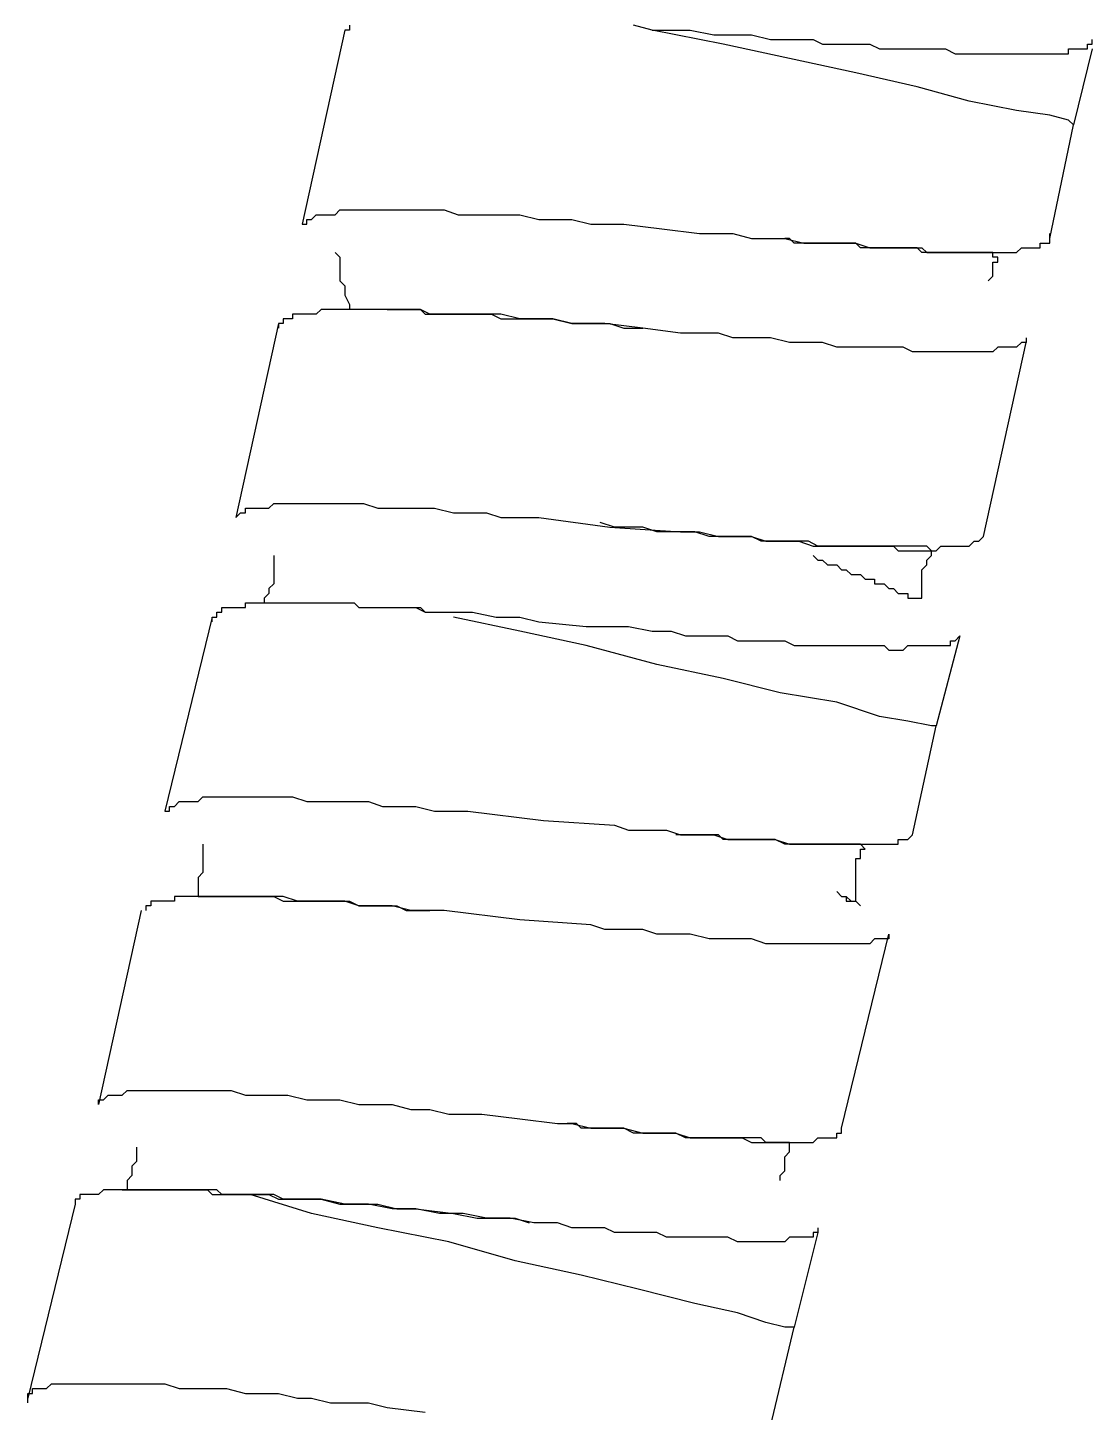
# Model space of a CAD drawing. Extents: x -1585 to -1165, y -4178 to -3881.
# Drawn here: x -1419.08 to -1412.39, y -4098.29 to -4089.59 of the extents above; entities that cross this region are included whole.
import ezdxf

# ---------------------------------------------------------------- set-up
doc = ezdxf.new("R2010")
doc.units = 0
doc.header["$LTSCALE"] = 7
doc.layers.add('DWG', color=7, linetype='CONTINUOUS')

msp = doc.modelspace()

# ---------------------------------------------------------------- linework, layer by layer
at = {"layer": 'DWG'}
for points in [[(-1417.0573, -4089.5711), (-1417.0573, -4089.6008), (-1417.0871, -4089.6008), (-1417.3548, -4090.8206), (-1417.3251, -4090.8206), (-1417.3251, -4090.7908), (-1417.2953, -4090.7908), (-1417.2656, -4090.7611), (-1417.2358, -4090.7611), (-1417.2061, -4090.7611), (-1417.1763, -4090.7611), (-1417.1466, -4090.7611), (-1417.1168, -4090.7313), (-1417.0871, -4090.7313), (-1417.0573, -4090.7313), (-1417.0276, -4090.7313), (-1416.9978, -4090.7313), (-1416.9681, -4090.7313), (-1416.9383, -4090.7313), (-1416.9086, -4090.7313), (-1416.8788, -4090.7313), (-1416.8491, -4090.7313), (-1416.7896, -4090.7313), (-1416.7598, -4090.7313), (-1416.7301, -4090.7313), (-1416.6706, -4090.7313), (-1416.6408, -4090.7313), (-1416.6111, -4090.7313), (-1416.5516, -4090.7313), (-1416.5218, -4090.7313), (-1416.4623, -4090.7313), (-1416.3731, -4090.7611), (-1416.2838, -4090.7611), (-1416.1946, -4090.7611), (-1416.0756, -4090.7611), (-1415.9863, -4090.7611), (-1415.8673, -4090.7908), (-1415.7781, -4090.7908), (-1415.6591, -4090.7908), (-1415.5401, -4090.8206), (-1415.3318, -4090.8206), (-1415.0938, -4090.8503), (-1414.8558, -4090.8801), (-1414.7666, -4090.8801), (-1414.6476, -4090.8801), (-1414.5286, -4090.9098), (-1414.4096, -4090.9098), (-1414.3203, -4090.9098), (-1414.2013, -4090.9396), (-1414.0823, -4090.9396), (-1413.9931, -4090.9396), (-1413.8741, -4090.9396), (-1413.7848, -4090.9693), (-1413.6956, -4090.9693), (-1413.6063, -4090.9693), (-1413.5171, -4090.9693), (-1413.4576, -4090.9693), (-1413.4278, -4090.9991), (-1413.3683, -4090.9991), (-1413.3386, -4090.9991), (-1413.3088, -4090.9991), (-1413.2493, -4090.9991), (-1413.2196, -4090.9991), (-1413.1898, -4090.9991), (-1413.1601, -4090.9991), (-1413.1006, -4090.9991), (-1413.0708, -4090.9991), (-1413.0411, -4090.9991), (-1413.0113, -4090.9991), (-1412.9816, -4090.9991), (-1412.9518, -4090.9991), (-1412.9221, -4090.9991), (-1412.8923, -4090.9991), (-1412.8626, -4090.9991), (-1412.8328, -4090.9693), (-1412.8031, -4090.9693), (-1412.7733, -4090.9693), (-1412.7436, -4090.9693), (-1412.7138, -4090.9693), (-1412.7138, -4090.9396), (-1412.6841, -4090.9396), (-1412.6543, -4090.9396), (-1412.6543, -4090.9098), (-1412.6543, -4090.8801)], [(-1415.1533, -4089.6008), (-1415.2723, -4089.5711)], [(-1412.3866, -4089.7198), (-1412.5056, -4090.1958), (-1412.5353, -4090.1661), (-1412.6543, -4090.1363), (-1412.8626, -4090.1066), (-1413.1601, -4090.0471), (-1413.4873, -4089.9578), (-1413.8741, -4089.8686), (-1414.2906, -4089.7793), (-1414.7071, -4089.6901), (-1415.1533, -4089.6008), (-1415.0343, -4089.6008), (-1414.9153, -4089.6008), (-1414.7666, -4089.6306), (-1414.6476, -4089.6306), (-1414.5286, -4089.6306), (-1414.4096, -4089.6603), (-1414.2608, -4089.6603), (-1414.1418, -4089.6603), (-1414.0823, -4089.6901), (-1414.0228, -4089.6901), (-1413.9633, -4089.6901), (-1413.9038, -4089.6901), (-1413.8443, -4089.6901), (-1413.7848, -4089.6901), (-1413.7253, -4089.7198), (-1413.6658, -4089.7198), (-1413.6063, -4089.7198), (-1413.5766, -4089.7198), (-1413.5171, -4089.7198), (-1413.4576, -4089.7198), (-1413.3981, -4089.7198), (-1413.3386, -4089.7198), (-1413.3088, -4089.7198), (-1413.2493, -4089.7496), (-1413.1898, -4089.7496), (-1413.1601, -4089.7496), (-1413.1006, -4089.7496), (-1413.0708, -4089.7496), (-1413.0113, -4089.7496), (-1412.9816, -4089.7496), (-1412.9221, -4089.7496), (-1412.8923, -4089.7496), (-1412.8626, -4089.7496), (-1412.8031, -4089.7496), (-1412.7733, -4089.7496), (-1412.7436, -4089.7496), (-1412.7138, -4089.7496), (-1412.6841, -4089.7496), (-1412.6543, -4089.7496), (-1412.6246, -4089.7496), (-1412.5948, -4089.7496), (-1412.5651, -4089.7496), (-1412.5353, -4089.7496), (-1412.5353, -4089.7198), (-1412.5056, -4089.7198), (-1412.4758, -4089.7198), (-1412.4461, -4089.7198), (-1412.4163, -4089.7198), (-1412.4163, -4089.6901), (-1412.3866, -4089.6901), (-1412.3866, -4089.6603)], [(-1412.6543, -4090.9098), (-1412.5056, -4090.1958)], [(-1413.0411, -4091.1776), (-1413.0113, -4091.1478), (-1413.0113, -4091.1181), (-1413.0113, -4091.0883), (-1413.0113, -4091.0586), (-1412.9816, -4091.0586), (-1412.9816, -4091.0288), (-1413.0113, -4091.0288), (-1413.0113, -4090.9991), (-1413.0411, -4090.9991), (-1413.0708, -4090.9991), (-1413.1006, -4090.9991), (-1413.1303, -4090.9991), (-1413.1601, -4090.9991), (-1413.1898, -4090.9991), (-1413.2196, -4090.9991), (-1413.2493, -4090.9991), (-1413.2791, -4090.9991), (-1413.3088, -4090.9991), (-1413.3386, -4090.9991), (-1413.3683, -4090.9991), (-1413.3981, -4090.9991), (-1413.4278, -4090.9991), (-1413.4576, -4090.9991), (-1413.4873, -4090.9693), (-1413.5171, -4090.9693), (-1413.5468, -4090.9693), (-1413.5766, -4090.9693), (-1413.6063, -4090.9693), (-1413.6361, -4090.9693), (-1413.6658, -4090.9693), (-1413.6956, -4090.9693), (-1413.7551, -4090.9693), (-1413.7848, -4090.9693), (-1413.8146, -4090.9693), (-1413.8443, -4090.9693), (-1413.8741, -4090.9396), (-1413.9336, -4090.9396), (-1413.9633, -4090.9396), (-1413.9931, -4090.9396), (-1414.0526, -4090.9396), (-1414.0823, -4090.9396), (-1414.1121, -4090.9396), (-1414.1716, -4090.9396), (-1414.2013, -4090.9396), (-1414.2608, -4090.9396), (-1414.2906, -4090.9098), (-1414.3203, -4090.9098)], [(-1417.1466, -4090.9991), (-1417.1168, -4091.0288), (-1417.1168, -4091.0883), (-1417.1168, -4091.1181), (-1417.1168, -4091.1776), (-1417.0871, -4091.2073), (-1417.0871, -4091.2668), (-1417.0573, -4091.3263), (-1417.0573, -4091.3561)], [(-1412.8031, -4091.5346), (-1412.8031, -4091.5643), (-1412.8328, -4091.5643), (-1412.8626, -4091.5941), (-1412.8923, -4091.5941), (-1412.9221, -4091.5941), (-1412.9518, -4091.5941), (-1412.9816, -4091.5941), (-1413.0113, -4091.6238), (-1413.0411, -4091.6238), (-1413.0708, -4091.6238), (-1413.1006, -4091.6238), (-1413.1303, -4091.6238), (-1413.1601, -4091.6238), (-1413.1898, -4091.6238), (-1413.2196, -4091.6238), (-1413.2493, -4091.6238), (-1413.3088, -4091.6238), (-1413.3386, -4091.6238), (-1413.3683, -4091.6238), (-1413.3981, -4091.6238), (-1413.4576, -4091.6238), (-1413.4873, -4091.6238), (-1413.5171, -4091.6238), (-1413.5766, -4091.5941), (-1413.6063, -4091.5941), (-1413.6956, -4091.5941), (-1413.7848, -4091.5941), (-1413.9038, -4091.5941), (-1413.9931, -4091.5941), (-1414.0823, -4091.5643), (-1414.2013, -4091.5643), (-1414.2906, -4091.5643), (-1414.4096, -4091.5346), (-1414.5286, -4091.5346), (-1414.6476, -4091.5346), (-1414.7368, -4091.5048), (-1414.8558, -4091.5048), (-1414.9748, -4091.5048), (-1415.2128, -4091.4751), (-1415.4508, -4091.4453), (-1415.6591, -4091.4453), (-1415.7781, -4091.4156), (-1415.8971, -4091.4156), (-1415.9863, -4091.4156), (-1416.1053, -4091.3858), (-1416.2243, -4091.3858), (-1416.3136, -4091.3858), (-1416.4028, -4091.3858), (-1416.4921, -4091.3858), (-1416.5516, -4091.3858), (-1416.6111, -4091.3561), (-1416.6408, -4091.3561), (-1416.7003, -4091.3561), (-1416.7301, -4091.3561), (-1416.7598, -4091.3561), (-1416.8193, -4091.3561), (-1416.8491, -4091.3561), (-1416.8788, -4091.3561), (-1416.9383, -4091.3561), (-1416.9681, -4091.3561), (-1416.9978, -4091.3561), (-1417.0276, -4091.3561), (-1417.0871, -4091.3561), (-1417.1168, -4091.3561), (-1417.1466, -4091.3561), (-1417.1763, -4091.3561), (-1417.2061, -4091.3561), (-1417.2358, -4091.3561), (-1417.2656, -4091.3858), (-1417.2953, -4091.3858), (-1417.3251, -4091.3858), (-1417.3548, -4091.3858), (-1417.3846, -4091.3858), (-1417.4143, -4091.3858), (-1417.4143, -4091.4156), (-1417.4441, -4091.4156), (-1417.4738, -4091.4156), (-1417.4738, -4091.4453), (-1417.5036, -4091.4453), (-1417.5036, -4091.4751)], [(-1416.8193, -4091.3561), (-1416.7896, -4091.3561), (-1416.7598, -4091.3561), (-1416.7003, -4091.3561), (-1416.6706, -4091.3561), (-1416.6111, -4091.3561), (-1416.5813, -4091.3858), (-1416.5516, -4091.3858), (-1416.4921, -4091.3858), (-1416.4326, -4091.3858), (-1416.4028, -4091.3858), (-1416.3433, -4091.3858), (-1416.3136, -4091.3858), (-1416.2541, -4091.3858), (-1416.1946, -4091.3858), (-1416.1648, -4091.3858), (-1416.1053, -4091.4156), (-1416.0458, -4091.4156), (-1415.9863, -4091.4156), (-1415.9268, -4091.4156), (-1415.8971, -4091.4156), (-1415.8376, -4091.4156), (-1415.7781, -4091.4156), (-1415.6591, -4091.4453), (-1415.5401, -4091.4453), (-1415.4211, -4091.4453), (-1415.3318, -4091.4751), (-1415.2128, -4091.4751)], [(-1417.5036, -4091.4453), (-1417.7713, -4092.6651), (-1417.7416, -4092.6353), (-1417.7118, -4092.6353), (-1417.7118, -4092.6056), (-1417.6821, -4092.6056), (-1417.6523, -4092.6056), (-1417.6226, -4092.6056), (-1417.5928, -4092.6056), (-1417.5631, -4092.6056), (-1417.5333, -4092.5758), (-1417.5036, -4092.5758), (-1417.4738, -4092.5758), (-1417.4441, -4092.5758), (-1417.4143, -4092.5758), (-1417.3846, -4092.5758), (-1417.3548, -4092.5758), (-1417.3251, -4092.5758), (-1417.2953, -4092.5758), (-1417.2358, -4092.5758), (-1417.2061, -4092.5758), (-1417.1763, -4092.5758), (-1417.1466, -4092.5758), (-1417.0573, -4092.5758), (-1416.9681, -4092.5758), (-1416.8788, -4092.6056), (-1416.7896, -4092.6056), (-1416.7003, -4092.6056), (-1416.6111, -4092.6056), (-1416.5218, -4092.6056), (-1416.4028, -4092.6353), (-1416.3136, -4092.6353), (-1416.1946, -4092.6353), (-1416.1053, -4092.6651), (-1415.9863, -4092.6651), (-1415.8673, -4092.6651), (-1415.4211, -4092.7246), (-1414.9748, -4092.7543), (-1414.8558, -4092.7543), (-1414.7368, -4092.7841), (-1414.6476, -4092.7841), (-1414.5286, -4092.7841), (-1414.4393, -4092.8138), (-1414.3203, -4092.8138), (-1414.2311, -4092.8138), (-1414.1418, -4092.8436), (-1414.0526, -4092.8436), (-1413.9633, -4092.8436), (-1413.8741, -4092.8436), (-1413.7848, -4092.8436), (-1413.6956, -4092.8436), (-1413.6658, -4092.8436), (-1413.6361, -4092.8436), (-1413.6063, -4092.8733), (-1413.5468, -4092.8733), (-1413.5171, -4092.8733), (-1413.4873, -4092.8733), (-1413.4576, -4092.8733), (-1413.4278, -4092.8733), (-1413.3981, -4092.8733), (-1413.3683, -4092.8733), (-1413.3386, -4092.8436), (-1413.3088, -4092.8436), (-1413.2791, -4092.8436), (-1413.2493, -4092.8436), (-1413.2196, -4092.8436), (-1413.1898, -4092.8436), (-1413.1601, -4092.8436), (-1413.1303, -4092.8138), (-1413.1006, -4092.8138), (-1413.0708, -4092.7841), (-1412.8031, -4091.5643)], [(-1414.1418, -4092.9031), (-1414.1121, -4092.9328), (-1414.0823, -4092.9328), (-1414.0526, -4092.9626), (-1414.0228, -4092.9626), (-1413.9931, -4092.9626), (-1413.9633, -4092.9923), (-1413.9336, -4092.9923), (-1413.9038, -4093.0221), (-1413.8741, -4093.0221), (-1413.8443, -4093.0221), (-1413.8146, -4093.0518), (-1413.7848, -4093.0518), (-1413.7551, -4093.0518), (-1413.7551, -4093.0816), (-1413.7253, -4093.0816), (-1413.6956, -4093.0816), (-1413.6658, -4093.1113), (-1413.6361, -4093.1113), (-1413.6063, -4093.1411), (-1413.5766, -4093.1411), (-1413.5468, -4093.1411), (-1413.5468, -4093.1708), (-1413.5171, -4093.1708), (-1413.4873, -4093.1708), (-1413.4576, -4093.1708), (-1413.4576, -4093.1411), (-1413.4576, -4093.1113), (-1413.4576, -4093.0816), (-1413.4576, -4093.0518), (-1413.4576, -4093.0221), (-1413.4576, -4092.9923), (-1413.4278, -4092.9626), (-1413.4278, -4092.9328), (-1413.3981, -4092.9031), (-1413.3981, -4092.8733), (-1413.4278, -4092.8436), (-1413.4576, -4092.8436), (-1413.4873, -4092.8436), (-1413.5171, -4092.8436), (-1413.5468, -4092.8436), (-1413.5766, -4092.8436), (-1413.6063, -4092.8436), (-1413.6361, -4092.8436), (-1413.6658, -4092.8436), (-1413.6956, -4092.8436), (-1413.7253, -4092.8436), (-1413.7551, -4092.8436), (-1413.7848, -4092.8436), (-1413.8146, -4092.8436), (-1413.8443, -4092.8436), (-1413.8741, -4092.8436), (-1413.9038, -4092.8436), (-1413.9633, -4092.8436), (-1413.9931, -4092.8436), (-1414.0228, -4092.8436), (-1414.0526, -4092.8436), (-1414.0823, -4092.8436), (-1414.1121, -4092.8436), (-1414.1716, -4092.8138), (-1414.2013, -4092.8138), (-1414.2311, -4092.8138), (-1414.3203, -4092.8138), (-1414.3798, -4092.8138), (-1414.4691, -4092.8138), (-1414.5286, -4092.7841), (-1414.6178, -4092.7841), (-1414.7071, -4092.7841), (-1414.7963, -4092.7841), (-1414.8856, -4092.7543), (-1414.9748, -4092.7543), (-1415.0343, -4092.7543), (-1415.1236, -4092.7543), (-1415.2128, -4092.7246), (-1415.3021, -4092.7246), (-1415.3913, -4092.7246), (-1415.4806, -4092.6948)], [(-1417.5333, -4092.9031), (-1417.5333, -4092.9328), (-1417.5333, -4092.9626), (-1417.5333, -4092.9923), (-1417.5333, -4093.0221), (-1417.5333, -4093.0518), (-1417.5333, -4093.0816), (-1417.5631, -4093.1113), (-1417.5631, -4093.1411), (-1417.5928, -4093.1708), (-1417.5928, -4093.2006), (-1417.5631, -4093.2006), (-1417.5333, -4093.2006), (-1417.5036, -4093.2006), (-1417.4738, -4093.2006), (-1417.4441, -4093.2006), (-1417.4143, -4093.2006), (-1417.3846, -4093.2006), (-1417.3548, -4093.2006), (-1417.3251, -4093.2006), (-1417.2953, -4093.2006), (-1417.2656, -4093.2006), (-1417.2358, -4093.2006), (-1417.2061, -4093.2006), (-1417.1763, -4093.2006), (-1417.1466, -4093.2006), (-1417.0871, -4093.2006), (-1417.0573, -4093.2006), (-1417.0276, -4093.2006), (-1416.9978, -4093.2303), (-1416.9383, -4093.2303), (-1416.9086, -4093.2303), (-1416.8788, -4093.2303), (-1416.8193, -4093.2303), (-1416.7896, -4093.2303), (-1416.7598, -4093.2303), (-1416.7003, -4093.2303), (-1416.6706, -4093.2303), (-1416.6111, -4093.2303), (-1416.5813, -4093.2601), (-1416.5218, -4093.2601), (-1416.4921, -4093.2601), (-1416.4326, -4093.2601), (-1416.3731, -4093.2601), (-1416.3433, -4093.2601), (-1416.2838, -4093.2601)], [(-1417.9201, -4093.3196), (-1417.9201, -4093.2898), (-1417.8903, -4093.2898), (-1417.8903, -4093.2601), (-1417.8606, -4093.2601), (-1417.8606, -4093.2303), (-1417.8308, -4093.2303), (-1417.8011, -4093.2303), (-1417.7713, -4093.2303), (-1417.7416, -4093.2303), (-1417.7118, -4093.2303), (-1417.7118, -4093.2006), (-1417.6821, -4093.2006), (-1417.6523, -4093.2006), (-1417.6226, -4093.2006), (-1417.5928, -4093.2006), (-1417.5631, -4093.2006), (-1417.5333, -4093.2006), (-1417.5036, -4093.2006), (-1417.4738, -4093.2006), (-1417.4441, -4093.2006), (-1417.4143, -4093.2006), (-1417.3846, -4093.2006), (-1417.3548, -4093.2006), (-1417.3251, -4093.2006), (-1417.2953, -4093.2006), (-1417.2656, -4093.2006), (-1417.2358, -4093.2006), (-1417.2061, -4093.2006), (-1417.1763, -4093.2006), (-1417.1466, -4093.2006), (-1417.1168, -4093.2006), (-1417.0573, -4093.2006), (-1417.0276, -4093.2006), (-1416.9978, -4093.2303), (-1416.9681, -4093.2303), (-1416.8788, -4093.2303), (-1416.8193, -4093.2303), (-1416.7301, -4093.2303), (-1416.6408, -4093.2303), (-1416.5813, -4093.2601), (-1416.4921, -4093.2601), (-1416.4028, -4093.2601), (-1416.2838, -4093.2601), (-1416.1351, -4093.2898), (-1415.9863, -4093.2898), (-1415.8673, -4093.3196), (-1415.5698, -4093.3493), (-1415.3021, -4093.3493), (-1415.1533, -4093.3791), (-1415.0938, -4093.3791), (-1415.0343, -4093.3791), (-1414.9451, -4093.4088), (-1414.8856, -4093.4088), (-1414.8261, -4093.4088), (-1414.7666, -4093.4088), (-1414.6773, -4093.4088), (-1414.6178, -4093.4386), (-1414.5583, -4093.4386), (-1414.4988, -4093.4386), (-1414.4393, -4093.4386), (-1414.3798, -4093.4386), (-1414.3203, -4093.4386), (-1414.2608, -4093.4683), (-1414.2013, -4093.4683), (-1414.1418, -4093.4683), (-1414.0823, -4093.4683), (-1414.0228, -4093.4683), (-1413.9931, -4093.4683), (-1413.9336, -4093.4683), (-1413.8741, -4093.4683), (-1413.8443, -4093.4683), (-1413.7848, -4093.4683), (-1413.7551, -4093.4683), (-1413.6956, -4093.4683), (-1413.6658, -4093.4981), (-1413.6063, -4093.4981), (-1413.5766, -4093.4981), (-1413.5468, -4093.4683), (-1413.5171, -4093.4683), (-1413.4873, -4093.4683), (-1413.4576, -4093.4683), (-1413.4278, -4093.4683), (-1413.3981, -4093.4683), (-1413.3683, -4093.4683), (-1413.3386, -4093.4683), (-1413.3088, -4093.4683), (-1413.2791, -4093.4683), (-1413.2791, -4093.4386), (-1413.2493, -4093.4386), (-1413.2196, -4093.4088), (-1413.3683, -4093.9741), (-1413.3981, -4093.9741), (-1413.5468, -4093.9443), (-1413.7253, -4093.9146), (-1413.9931, -4093.8253), (-1414.3501, -4093.7658), (-1414.7071, -4093.6766), (-1415.1236, -4093.5873), (-1415.5698, -4093.4683), (-1415.9863, -4093.3791), (-1416.4028, -4093.2898)], [(-1417.9201, -4093.2898), (-1418.2176, -4094.5096), (-1418.1878, -4094.5096), (-1418.1878, -4094.4798), (-1418.1581, -4094.4798), (-1418.1283, -4094.4501), (-1418.0986, -4094.4501), (-1418.0688, -4094.4501), (-1418.0391, -4094.4501), (-1418.0093, -4094.4501), (-1417.9796, -4094.4203), (-1417.9498, -4094.4203), (-1417.9201, -4094.4203), (-1417.8903, -4094.4203), (-1417.8606, -4094.4203), (-1417.8308, -4094.4203), (-1417.8011, -4094.4203), (-1417.7713, -4094.4203), (-1417.7416, -4094.4203), (-1417.7118, -4094.4203), (-1417.6821, -4094.4203), (-1417.6523, -4094.4203), (-1417.5928, -4094.4203), (-1417.5631, -4094.4203), (-1417.4738, -4094.4203), (-1417.4143, -4094.4203), (-1417.3251, -4094.4501), (-1417.2358, -4094.4501), (-1417.1466, -4094.4501), (-1417.0276, -4094.4501), (-1416.9383, -4094.4501), (-1416.8491, -4094.4798), (-1416.7301, -4094.4798), (-1416.6408, -4094.4798), (-1416.5218, -4094.5096), (-1416.4028, -4094.5096), (-1416.3136, -4094.5096), (-1415.8376, -4094.5691), (-1415.3913, -4094.5988), (-1415.3021, -4094.6286), (-1415.1831, -4094.6286), (-1415.0641, -4094.6286), (-1414.9748, -4094.6583), (-1414.8558, -4094.6583), (-1414.7666, -4094.6583), (-1414.6773, -4094.6881), (-1414.5583, -4094.6881), (-1414.4691, -4094.6881), (-1414.3798, -4094.6881), (-1414.2906, -4094.7178), (-1414.2311, -4094.7178), (-1414.1418, -4094.7178), (-1414.1121, -4094.7178), (-1414.0526, -4094.7178), (-1414.0228, -4094.7178), (-1413.9931, -4094.7178), (-1413.9633, -4094.7178), (-1413.9336, -4094.7178), (-1413.9038, -4094.7178), (-1413.8741, -4094.7178), (-1413.8443, -4094.7178), (-1413.8146, -4094.7178), (-1413.7848, -4094.7178), (-1413.7551, -4094.7178), (-1413.7253, -4094.7178), (-1413.6956, -4094.7178), (-1413.6658, -4094.7178), (-1413.6361, -4094.7178), (-1413.6063, -4094.7178), (-1413.6063, -4094.6881), (-1413.5766, -4094.6881), (-1413.5468, -4094.6881), (-1413.5171, -4094.6583), (-1413.3683, -4093.9741)], [(-1413.9931, -4095.0153), (-1413.9633, -4095.0451), (-1413.9336, -4095.0451), (-1413.9336, -4095.0748), (-1413.9038, -4095.0748), (-1413.8741, -4095.0748), (-1413.8741, -4095.0451), (-1413.8741, -4095.0153), (-1413.8741, -4094.9856), (-1413.8741, -4094.9558), (-1413.8741, -4094.9261), (-1413.8741, -4094.8963), (-1413.8741, -4094.8666), (-1413.8741, -4094.8368), (-1413.8741, -4094.8071), (-1413.8443, -4094.8071), (-1413.8443, -4094.7773), (-1413.8443, -4094.7476), (-1413.8146, -4094.7476), (-1413.8443, -4094.7178), (-1413.8741, -4094.7178), (-1413.9038, -4094.7178), (-1413.9336, -4094.7178), (-1413.9633, -4094.7178), (-1413.9931, -4094.7178), (-1414.0228, -4094.7178), (-1414.0526, -4094.7178), (-1414.0823, -4094.7178), (-1414.1121, -4094.7178), (-1414.1418, -4094.7178), (-1414.1716, -4094.7178), (-1414.2013, -4094.7178), (-1414.2608, -4094.7178), (-1414.2906, -4094.7178), (-1414.3203, -4094.7178), (-1414.3798, -4094.6881), (-1414.4096, -4094.6881), (-1414.4691, -4094.6881), (-1414.4988, -4094.6881), (-1414.5583, -4094.6881), (-1414.5881, -4094.6881), (-1414.6476, -4094.6881), (-1414.7071, -4094.6881), (-1414.7368, -4094.6583), (-1414.7963, -4094.6583), (-1414.8558, -4094.6583), (-1414.9153, -4094.6583), (-1414.9451, -4094.6583), (-1415.0046, -4094.6583)], [(-1417.9796, -4094.7178), (-1417.9796, -4094.7476), (-1417.9796, -4094.7773), (-1417.9796, -4094.8071), (-1417.9796, -4094.8368), (-1417.9796, -4094.8666), (-1417.9796, -4094.8963), (-1418.0093, -4094.9261), (-1418.0093, -4094.9558), (-1418.0093, -4094.9856), (-1418.0093, -4095.0153), (-1418.0093, -4095.0451), (-1417.9796, -4095.0451), (-1417.9498, -4095.0451), (-1417.9201, -4095.0451), (-1417.8903, -4095.0451), (-1417.8606, -4095.0451), (-1417.8308, -4095.0451), (-1417.8011, -4095.0451), (-1417.7713, -4095.0451), (-1417.7416, -4095.0451), (-1417.7118, -4095.0451), (-1417.6821, -4095.0451), (-1417.6226, -4095.0451), (-1417.5928, -4095.0451), (-1417.5631, -4095.0451), (-1417.5333, -4095.0451), (-1417.4738, -4095.0748), (-1417.4441, -4095.0748), (-1417.4143, -4095.0748), (-1417.3548, -4095.0748), (-1417.3251, -4095.0748), (-1417.2656, -4095.0748), (-1417.2358, -4095.0748), (-1417.1763, -4095.0748), (-1417.1466, -4095.0748), (-1417.0871, -4095.0748), (-1417.0573, -4095.0748), (-1416.9978, -4095.1046), (-1416.9383, -4095.1046), (-1416.9086, -4095.1046), (-1416.8491, -4095.1046), (-1416.7896, -4095.1046), (-1416.7598, -4095.1046), (-1416.7003, -4095.1343), (-1416.6408, -4095.1343), (-1416.5813, -4095.1343), (-1416.5516, -4095.1343)], [(-1418.3663, -4095.1343), (-1418.6341, -4096.3541), (-1418.6341, -4096.3243), (-1418.6043, -4096.3243), (-1418.5746, -4096.2946), (-1418.5448, -4096.2946), (-1418.5151, -4096.2946), (-1418.4853, -4096.2946), (-1418.4556, -4096.2648), (-1418.4258, -4096.2648), (-1418.3961, -4096.2648), (-1418.3663, -4096.2648), (-1418.3366, -4096.2648), (-1418.3068, -4096.2648), (-1418.2771, -4096.2648), (-1418.2473, -4096.2648), (-1418.2176, -4096.2648), (-1418.1581, -4096.2648), (-1418.1283, -4096.2648), (-1418.0986, -4096.2648), (-1418.0688, -4096.2648), (-1418.0093, -4096.2648), (-1417.9796, -4096.2648), (-1417.9498, -4096.2648), (-1417.8903, -4096.2648), (-1417.8606, -4096.2648), (-1417.8011, -4096.2648), (-1417.7118, -4096.2946), (-1417.6226, -4096.2946), (-1417.5333, -4096.2946), (-1417.4441, -4096.2946), (-1417.3251, -4096.3243), (-1417.2358, -4096.3243), (-1417.1168, -4096.3243), (-1416.9978, -4096.3541), (-1416.9086, -4096.3541), (-1416.7896, -4096.3541), (-1416.6706, -4096.3838), (-1416.5516, -4096.3838), (-1416.4326, -4096.4136), (-1416.2243, -4096.4136), (-1415.9863, -4096.4433), (-1415.7483, -4096.4731), (-1415.6591, -4096.4731), (-1415.5401, -4096.5028), (-1415.4211, -4096.5028), (-1415.3318, -4096.5028), (-1415.2128, -4096.5326), (-1415.1236, -4096.5326), (-1415.0046, -4096.5326), (-1414.9153, -4096.5623), (-1414.8261, -4096.5623), (-1414.7963, -4096.5623), (-1414.7368, -4096.5623), (-1414.7071, -4096.5623), (-1414.6476, -4096.5623), (-1414.6178, -4096.5623), (-1414.5881, -4096.5623), (-1414.5286, -4096.5921), (-1414.4988, -4096.5921), (-1414.4691, -4096.5921), (-1414.4393, -4096.5921), (-1414.3798, -4096.5921), (-1414.3501, -4096.5921), (-1414.3203, -4096.5921), (-1414.2906, -4096.5921), (-1414.2608, -4096.5921), (-1414.2311, -4096.5921), (-1414.2013, -4096.5921), (-1414.1716, -4096.5921), (-1414.1418, -4096.5921), (-1414.1121, -4096.5623), (-1414.0823, -4096.5623), (-1414.0526, -4096.5623), (-1414.0228, -4096.5623), (-1413.9931, -4096.5623), (-1413.9931, -4096.5326), (-1413.9633, -4096.5326), (-1413.9633, -4096.5028), (-1413.6658, -4095.2831), (-1413.6658, -4095.3128), (-1413.6956, -4095.3128), (-1413.7253, -4095.3128), (-1413.7551, -4095.3128), (-1413.7848, -4095.3426), (-1413.8146, -4095.3426), (-1413.8443, -4095.3426), (-1413.8741, -4095.3426), (-1413.9038, -4095.3426), (-1413.9336, -4095.3426), (-1413.9633, -4095.3426), (-1413.9931, -4095.3426), (-1414.0228, -4095.3426), (-1414.0526, -4095.3426), (-1414.0823, -4095.3426), (-1414.1121, -4095.3426), (-1414.1418, -4095.3426), (-1414.1716, -4095.3426), (-1414.2013, -4095.3426), (-1414.2311, -4095.3426), (-1414.2906, -4095.3426), (-1414.3501, -4095.3426), (-1414.4393, -4095.3426), (-1414.5286, -4095.3128), (-1414.6178, -4095.3128), (-1414.7071, -4095.3128), (-1414.7963, -4095.3128), (-1414.9153, -4095.2831), (-1415.0046, -4095.2831), (-1415.1236, -4095.2831), (-1415.2128, -4095.2533), (-1415.3318, -4095.2533), (-1415.4508, -4095.2533), (-1415.5401, -4095.2236), (-1415.9863, -4095.1938), (-1416.4623, -4095.1343), (-1416.5516, -4095.1343), (-1416.6706, -4095.1343), (-1416.7896, -4095.1046), (-1416.8788, -4095.1046), (-1416.9978, -4095.1046), (-1417.0871, -4095.0748), (-1417.1763, -4095.0748), (-1417.2953, -4095.0748), (-1417.3846, -4095.0748), (-1417.4738, -4095.0451), (-1417.5631, -4095.0451), (-1417.6226, -4095.0451), (-1417.7118, -4095.0451), (-1417.7416, -4095.0451), (-1417.8011, -4095.0451), (-1417.8308, -4095.0451), (-1417.8606, -4095.0451), (-1417.8903, -4095.0451), (-1417.9201, -4095.0451), (-1417.9498, -4095.0451), (-1417.9796, -4095.0451), (-1418.0093, -4095.0451), (-1418.0391, -4095.0451), (-1418.0688, -4095.0451), (-1418.0986, -4095.0451), (-1418.1283, -4095.0451), (-1418.1581, -4095.0451), (-1418.1581, -4095.0748), (-1418.1878, -4095.0748), (-1418.2176, -4095.0748), (-1418.2473, -4095.0748), (-1418.2771, -4095.0748), (-1418.3068, -4095.0748), (-1418.3068, -4095.1046), (-1418.3366, -4095.1046), (-1418.3366, -4095.1343)], [(-1413.9336, -4095.0451), (-1413.9038, -4095.0748), (-1413.8741, -4095.0748), (-1413.8443, -4095.1046)], [(-1414.3501, -4096.8301), (-1414.3501, -4096.8003), (-1414.3203, -4096.7706), (-1414.3203, -4096.7408), (-1414.3203, -4096.7111), (-1414.3203, -4096.6813), (-1414.2906, -4096.6516), (-1414.2906, -4096.6218), (-1414.2906, -4096.5921), (-1414.3203, -4096.5921), (-1414.3501, -4096.5921), (-1414.3798, -4096.5921), (-1414.4096, -4096.5921), (-1414.4393, -4096.5921), (-1414.4691, -4096.5623), (-1414.4988, -4096.5623), (-1414.5286, -4096.5623), (-1414.5583, -4096.5623), (-1414.5881, -4096.5623), (-1414.6178, -4096.5623), (-1414.6476, -4096.5623), (-1414.6773, -4096.5623), (-1414.7071, -4096.5623), (-1414.7368, -4096.5623), (-1414.7666, -4096.5623), (-1414.8261, -4096.5623), (-1414.8558, -4096.5623), (-1414.8856, -4096.5623), (-1414.9153, -4096.5623), (-1414.9451, -4096.5623), (-1415.0046, -4096.5326), (-1415.0343, -4096.5326), (-1415.0641, -4096.5326), (-1415.1236, -4096.5326), (-1415.1533, -4096.5326), (-1415.2128, -4096.5326), (-1415.2426, -4096.5326), (-1415.2723, -4096.5326), (-1415.3318, -4096.5028), (-1415.3616, -4096.5028), (-1415.4211, -4096.5028), (-1415.4508, -4096.5028), (-1415.5103, -4096.5028), (-1415.5401, -4096.5028), (-1415.5996, -4096.5028), (-1415.6293, -4096.4731), (-1415.6888, -4096.4731)], [(-1418.3961, -4096.6218), (-1418.3961, -4096.6516), (-1418.3961, -4096.6813), (-1418.3961, -4096.7111), (-1418.4258, -4096.7408), (-1418.4258, -4096.7706), (-1418.4258, -4096.8003), (-1418.4556, -4096.8301), (-1418.4556, -4096.8598), (-1418.4556, -4096.8896), (-1418.4853, -4096.8896), (-1418.4556, -4096.8896), (-1418.4258, -4096.8896), (-1418.3961, -4096.8896), (-1418.3663, -4096.8896), (-1418.3366, -4096.8896), (-1418.3068, -4096.8896), (-1418.2771, -4096.8896), (-1418.2473, -4096.8896), (-1418.2176, -4096.8896), (-1418.1878, -4096.8896), (-1418.1581, -4096.8896), (-1418.1283, -4096.8896), (-1418.0986, -4096.8896), (-1418.0688, -4096.8896), (-1418.0391, -4096.8896), (-1418.0093, -4096.8896), (-1417.9796, -4096.8896), (-1417.9498, -4096.8896), (-1417.9201, -4096.9193), (-1417.8606, -4096.9193), (-1417.8308, -4096.9193), (-1417.8011, -4096.9193), (-1417.7713, -4096.9193), (-1417.7416, -4096.9193), (-1417.6821, -4096.9193), (-1417.6523, -4096.9193), (-1417.5928, -4096.9193), (-1417.5631, -4096.9193), (-1417.5036, -4096.9491), (-1417.4441, -4096.9491), (-1417.3846, -4096.9491), (-1417.3251, -4096.9491), (-1417.2656, -4096.9491), (-1417.2358, -4096.9491), (-1417.1168, -4096.9788), (-1416.9978, -4096.9788), (-1416.8788, -4096.9788), (-1416.7598, -4097.0086), (-1416.6408, -4097.0086), (-1416.4028, -4097.0383), (-1416.2541, -4097.0681), (-1416.1946, -4097.0681), (-1416.1351, -4097.0681), (-1416.0161, -4097.0681), (-1415.9268, -4097.0978)], [(-1414.1121, -4097.1276), (-1414.1121, -4097.1573), (-1414.1418, -4097.1573), (-1414.1418, -4097.1871), (-1414.1716, -4097.1871), (-1414.2013, -4097.1871), (-1414.2311, -4097.1871), (-1414.2608, -4097.1871), (-1414.2906, -4097.1871), (-1414.3203, -4097.2168), (-1414.3798, -4097.2168), (-1414.4096, -4097.2168), (-1414.4393, -4097.2168), (-1414.4691, -4097.2168), (-1414.5286, -4097.2168), (-1414.5583, -4097.2168), (-1414.6178, -4097.2168), (-1414.6773, -4097.1871), (-1414.7071, -4097.1871), (-1414.7666, -4097.1871), (-1414.8261, -4097.1871), (-1414.8856, -4097.1871), (-1414.9451, -4097.1871), (-1415.0046, -4097.1871), (-1415.0641, -4097.1871), (-1415.1236, -4097.1573), (-1415.1831, -4097.1573), (-1415.2426, -4097.1573), (-1415.3318, -4097.1573), (-1415.3913, -4097.1573), (-1415.4508, -4097.1276), (-1415.5103, -4097.1276), (-1415.5996, -4097.1276), (-1415.6591, -4097.1276), (-1415.7483, -4097.0978), (-1415.8971, -4097.0978), (-1416.0458, -4097.0681), (-1416.1946, -4097.0681), (-1416.3433, -4097.0383), (-1416.4921, -4097.0383), (-1416.6408, -4097.0086), (-1416.7896, -4097.0086), (-1416.9383, -4096.9788), (-1417.0871, -4096.9788), (-1417.2358, -4096.9491), (-1417.3251, -4096.9491), (-1417.3846, -4096.9491), (-1417.4738, -4096.9491), (-1417.5333, -4096.9193), (-1417.5928, -4096.9193), (-1417.6523, -4096.9193), (-1417.7118, -4096.9193), (-1417.8011, -4096.9193), (-1417.8606, -4096.9193), (-1417.8903, -4096.8896), (-1417.9498, -4096.8896), (-1418.0093, -4096.8896), (-1418.0688, -4096.8896), (-1418.1283, -4096.8896), (-1418.1581, -4096.8896), (-1418.1878, -4096.8896), (-1418.2176, -4096.8896), (-1418.2473, -4096.8896), (-1418.2771, -4096.8896), (-1418.3068, -4096.8896), (-1418.3366, -4096.8896), (-1418.3663, -4096.8896), (-1418.3961, -4096.8896), (-1418.4258, -4096.8896), (-1418.4556, -4096.8896), (-1418.4853, -4096.8896), (-1418.5151, -4096.8896), (-1418.5448, -4096.8896), (-1418.5746, -4096.8896), (-1418.6043, -4096.8896), (-1418.6341, -4096.9193), (-1418.6638, -4096.9193), (-1418.6936, -4096.9193), (-1418.7233, -4096.9193), (-1418.7531, -4096.9193), (-1418.7531, -4096.9491), (-1418.7828, -4096.9491), (-1418.7828, -4096.9788), (-1419.0803, -4098.1986)], [(-1414.1121, -4097.1573), (-1414.2608, -4097.7523), (-1414.3203, -4097.7523), (-1414.4393, -4097.7226), (-1414.6178, -4097.6631), (-1414.8856, -4097.6036), (-1415.2426, -4097.5143), (-1415.5996, -4097.4251), (-1416.0161, -4097.3358), (-1416.4326, -4097.2168), (-1416.8788, -4097.1276), (-1417.2953, -4097.0383), (-1417.6821, -4096.9193)], [(-1414.4096, -4098.3771), (-1414.2608, -4097.7523)], [(-1419.0803, -4098.2283), (-1419.0803, -4098.1986), (-1419.0803, -4098.1688), (-1419.0506, -4098.1688), (-1419.0506, -4098.1391), (-1419.0208, -4098.1391), (-1418.9911, -4098.1391), (-1418.9613, -4098.1391), (-1418.9316, -4098.1093), (-1418.9018, -4098.1093), (-1418.8721, -4098.1093), (-1418.8423, -4098.1093), (-1418.8126, -4098.1093), (-1418.7828, -4098.1093), (-1418.7531, -4098.1093), (-1418.7233, -4098.1093), (-1418.6936, -4098.1093), (-1418.6638, -4098.1093), (-1418.6043, -4098.1093), (-1418.5746, -4098.1093), (-1418.5448, -4098.1093), (-1418.5151, -4098.1093), (-1418.4556, -4098.1093), (-1418.4258, -4098.1093), (-1418.3961, -4098.1093), (-1418.3366, -4098.1093), (-1418.3068, -4098.1093), (-1418.2473, -4098.1093), (-1418.2176, -4098.1093), (-1418.1283, -4098.1391), (-1418.0391, -4098.1391), (-1417.9201, -4098.1391), (-1417.8308, -4098.1391), (-1417.7118, -4098.1688), (-1417.6226, -4098.1688), (-1417.5036, -4098.1688), (-1417.3846, -4098.1986), (-1417.2953, -4098.1986), (-1417.1763, -4098.2283), (-1417.0573, -4098.2283), (-1416.9383, -4098.2283), (-1416.8193, -4098.2581), (-1416.5813, -4098.2878)]]:
    msp.add_lwpolyline(points, dxfattribs=at)

doc.saveas('drawing.dxf')
